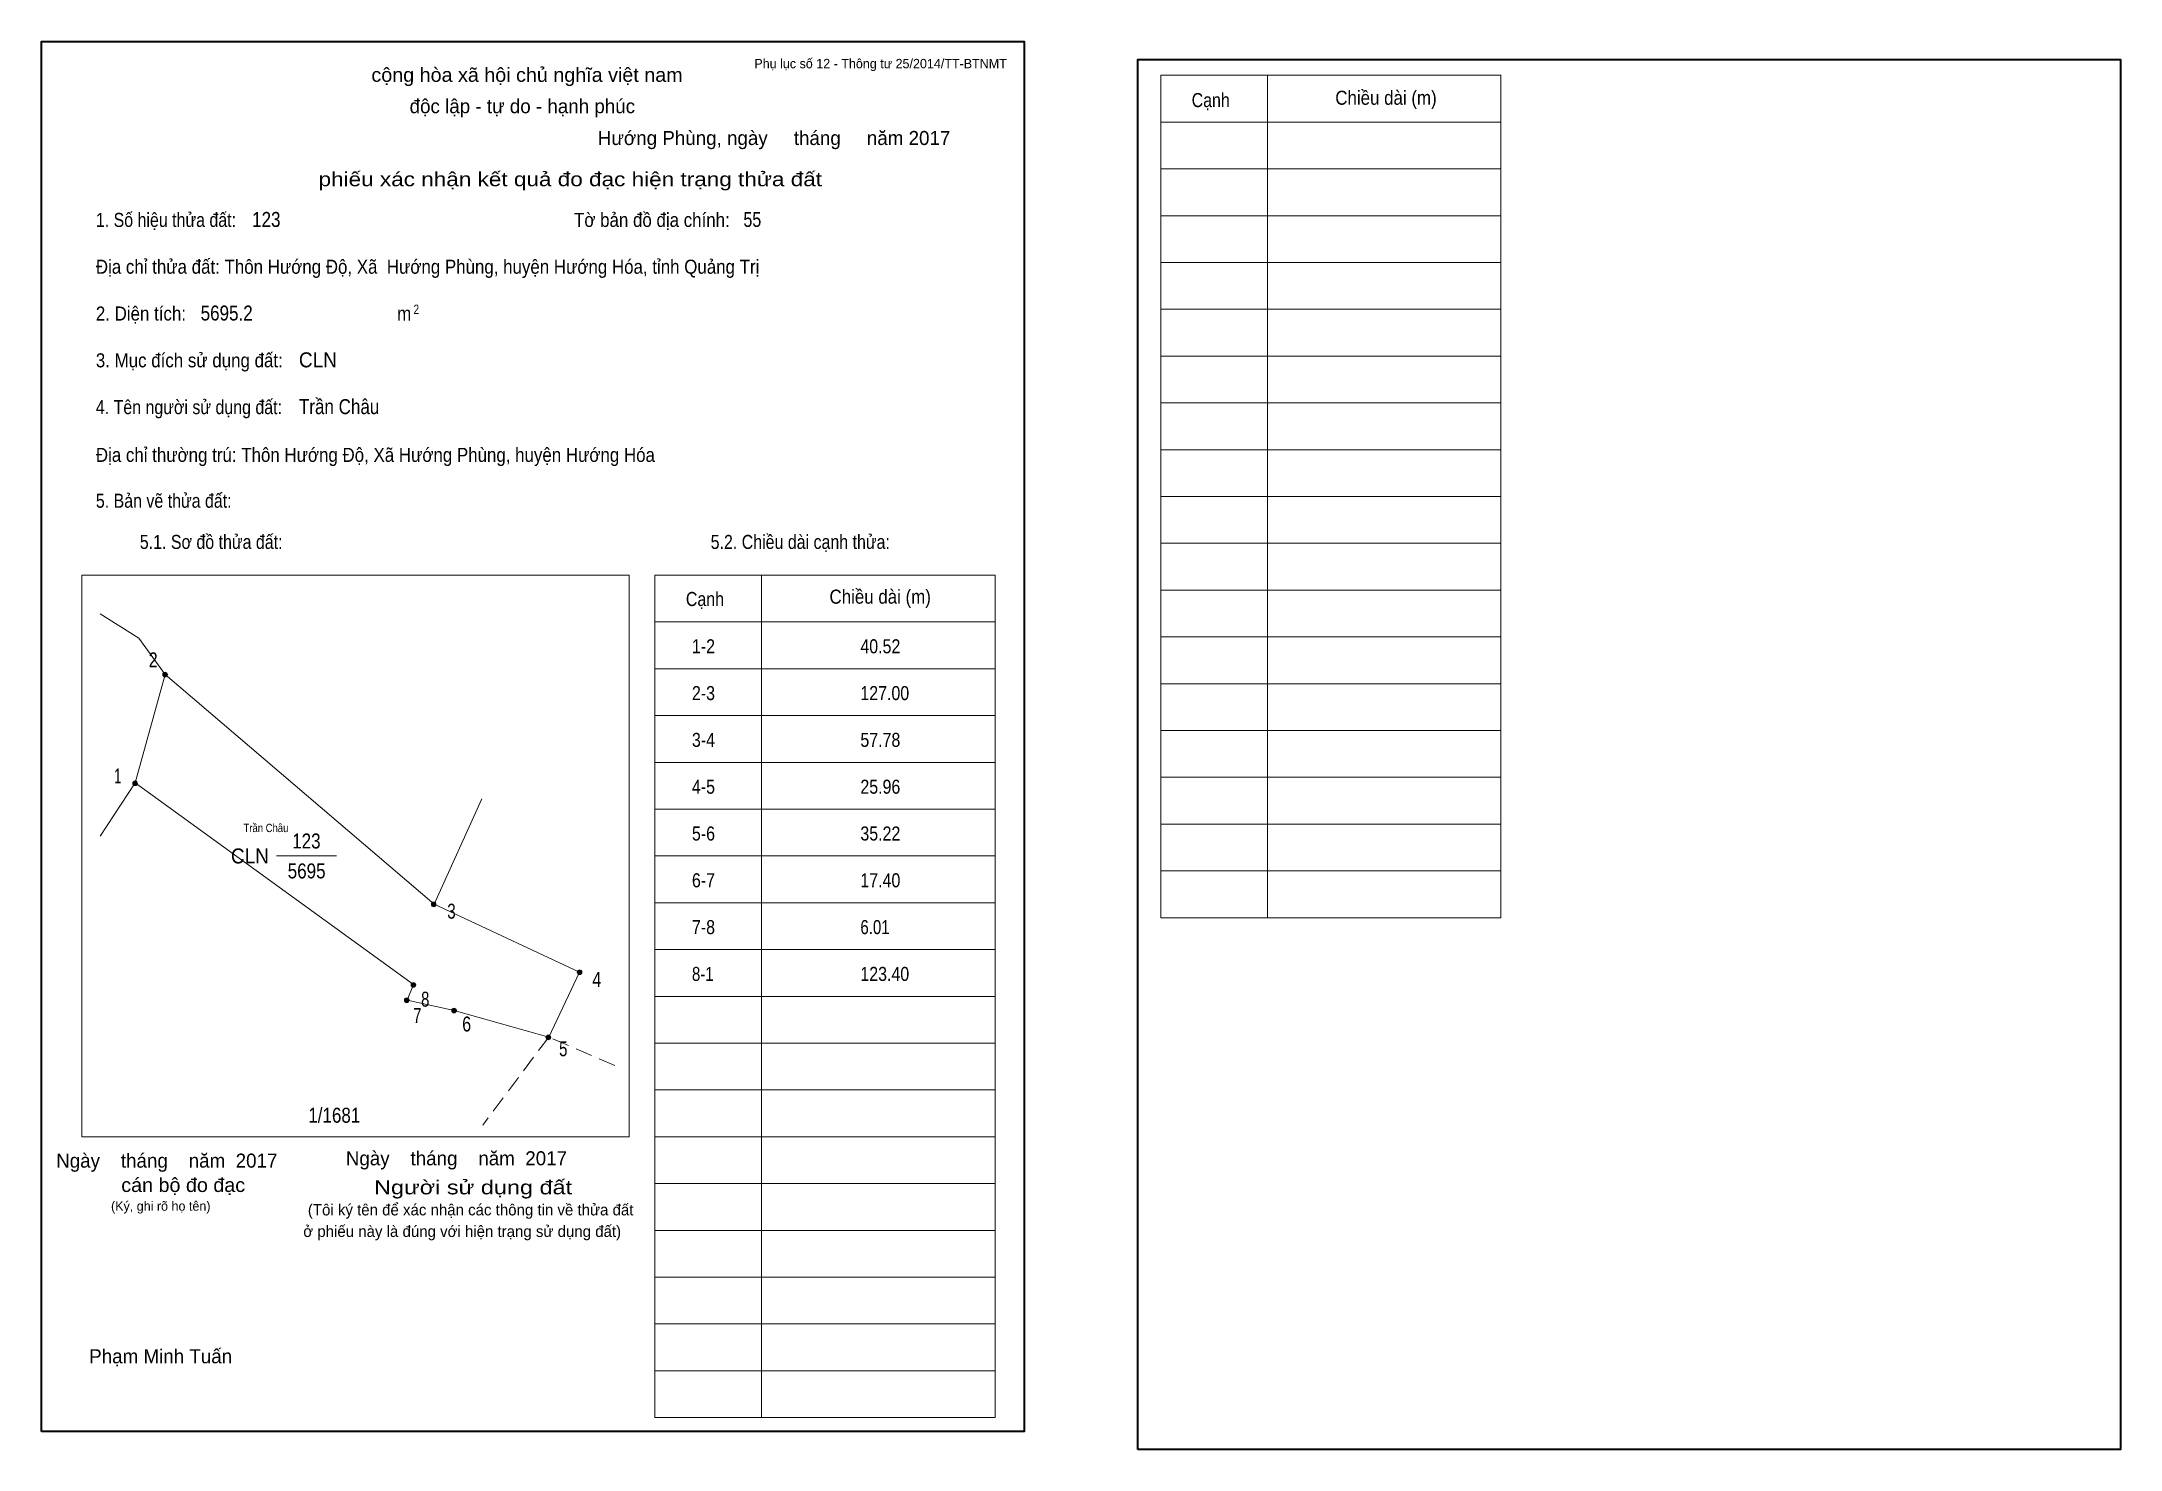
# Model space of a CAD drawing. Header units: centimetres. Extents: x 0 to 44.4, y -0.4 to 29.7.
import ezdxf
from ezdxf.enums import TextEntityAlignment as Align

# ---------------------------------------------------------------- set-up
doc = ezdxf.new("R2010")
doc.units = ezdxf.units.CM
doc.header["$LTSCALE"] = 0.12
doc.linetypes.add('MEDIUM_DASHED', pattern=[4.5, 3, -1.5])
for name, color, linetype in [('2', 7, 'Continuous'), ('30', 7, 'Continuous'), ('34', 7, 'Continuous')]:
    doc.layers.add(name, color=color, linetype=linetype)
for name, color, linetype, lineweight in [('32', 7, 'Continuous', 13), ('33', 7, 'Continuous', 13), ('6', 7, 'Continuous', 13), ('63', 7, 'Continuous', 13)]:
    doc.layers.add(name, color=color, linetype=linetype, lineweight=lineweight)

msp = doc.modelspace()

# ---------------------------------------------------------------- hatches: boundary and pattern name
at = {"layer": '32'}
for points in [[(2.689, 16.1765, 1), (2.589, 16.1765, 1)], [(2.05, 13.8518, 1), (1.95, 13.8518, 1)], [(8.4327, 11.2659, 1), (8.3327, 11.2659, 1)], [(11.55, 9.8164, 1), (11.45, 9.8164, 1)], [(7.9972, 9.5457, 1), (7.8972, 9.5457, 1)], [(7.8532, 9.2184, 1), (7.7532, 9.2184, 1)], [(8.8647, 8.9971, 1), (8.7647, 8.9971, 1)], [(10.8806, 8.4241, 1), (10.7806, 8.4241, 1)]]:
    msp.add_hatch(color=256, dxfattribs=at).paths.add_polyline_path(points)

# ---------------------------------------------------------------- linework, layer by layer
for centre in [(2.639, 16.1765), (2, 13.8518), (8.3827, 11.2659), (11.5, 9.8164), (7.9472, 9.5457), (7.8032, 9.2184), (8.8147, 8.9971), (10.8306, 8.4241)]:
    msp.add_circle(centre, 0.05, dxfattribs=at)
at = {"layer": '33'}
msp.add_line((5.02, 12.3), (6.3, 12.3), dxfattribs=at)
at = {"layer": '6'}
for p, q in [((2, 13.86), (2.64, 16.18)), ((2.64, 16.18), (8.39, 11.27)), ((1.25, 12.72), (2, 13.86)), ((9.41, 13.52), (8.39, 11.27))]:
    msp.add_line(p, q, dxfattribs=at)
at = {"layer": '6', "linetype": 'MEDIUM_DASHED'}
for p, q in [((10.84, 8.43), (9.43, 6.55)), ((12.25, 7.82), (10.84, 8.43))]:
    msp.add_line(p, q, dxfattribs=at)
at = {"layer": '6'}
for points in [[(1.25, 17.47), (2.08, 16.95), (2.64, 16.18)], [(7.81, 9.22), (7.95, 9.55), (2, 13.86)], [(10.84, 8.43), (11.5, 9.82), (8.39, 11.27)], [(7.81, 9.22), (8.82, 9), (10.84, 8.43)]]:
    msp.add_lwpolyline(points, dxfattribs=at)
at = {"layer": '63'}
for p, q in [((23.92, 28.98), (31.19, 28.98)), ((23.92, 10.98), (23.92, 28.98)), ((26.2, 10.98), (26.2, 28.98)), ((31.19, 10.98), (31.19, 28.98)), ((23.92, 27.98), (31.19, 27.98)), ((23.92, 26.98), (31.19, 26.98)), ((23.92, 25.98), (31.19, 25.98)), ((23.92, 24.98), (31.19, 24.98)), ((23.92, 23.98), (31.19, 23.98)), ((23.92, 22.98), (31.19, 22.98)), ((23.92, 21.98), (31.19, 21.98)), ((23.92, 20.98), (31.19, 20.98)), ((23.92, 19.98), (31.19, 19.98)), ((23.92, 18.98), (31.19, 18.98)), ((0.86, 18.3), (12.56, 18.3)), ((0.86, 6.3), (0.86, 18.3)), ((12.56, 6.3), (12.56, 18.3)), ((13.11, 18.3), (20.38, 18.3)), ((13.11, 0.3), (13.11, 18.3)), ((15.39, 0.3), (15.39, 18.3)), ((20.38, 0.3), (20.38, 18.3)), ((23.92, 17.98), (31.19, 17.98)), ((13.11, 17.3), (20.38, 17.3)), ((23.92, 16.98), (31.19, 16.98)), ((13.11, 16.3), (20.38, 16.3)), ((23.92, 15.98), (31.19, 15.98)), ((13.11, 15.3), (20.38, 15.3)), ((23.92, 14.98), (31.19, 14.98)), ((13.11, 14.3), (20.38, 14.3)), ((23.92, 13.98), (31.19, 13.98)), ((13.11, 13.3), (20.38, 13.3)), ((23.92, 12.98), (31.19, 12.98)), ((13.11, 12.3), (20.38, 12.3)), ((23.92, 11.98), (31.19, 11.98)), ((13.11, 11.3), (20.38, 11.3)), ((23.92, 10.98), (31.19, 10.98)), ((13.11, 10.3), (20.38, 10.3)), ((13.11, 9.3), (20.38, 9.3)), ((13.11, 8.3), (20.38, 8.3)), ((13.11, 7.3), (20.38, 7.3)), ((0.86, 6.3), (12.56, 6.3)), ((13.11, 6.3), (20.38, 6.3)), ((13.11, 5.3), (20.38, 5.3)), ((13.11, 4.3), (20.38, 4.3)), ((13.11, 3.3), (20.38, 3.3)), ((13.11, 2.3), (20.38, 2.3)), ((13.11, 1.3), (20.38, 1.3)), ((13.11, 0.3), (20.38, 0.3))]:
    msp.add_line(p, q, dxfattribs=at)
at = {"layer": '63', "lineweight": 35}
for points in [[(0, 0), (0, 29.7), (21, 29.7), (21, 0)], [(23.43, -0.38), (23.43, 29.32), (44.43, 29.32), (44.43, -0.38)]]:
    msp.add_lwpolyline(points, close=True, dxfattribs=at)

# ---------------------------------------------------------------- texts
at = {"layer": '2', "width": 0.85}
msp.add_text('Trần Châu', height=0.1785, dxfattribs=at).set_placement((4.795, 12.81), align=Align.CENTER)
at = {"layer": '30'}
for s, height, width, p in [('1-2', 0.3, 0.85, (13.9, 16.63)), ('40.52', 0.3, 0.85, (17.5, 16.63)), ('2-3', 0.3, 0.85, (13.9, 15.63)), ('127.00', 0.3, 0.85, (17.5, 15.63)), ('3-4', 0.3, 0.85, (13.9, 14.63)), ('57.78', 0.3, 0.85, (17.5, 14.63)), ('4-5', 0.3, 0.85, (13.9, 13.63)), ('25.96', 0.3, 0.85, (17.5, 13.63)), ('5-6', 0.3, 0.85, (13.9, 12.63)), ('35.22', 0.3, 0.85, (17.5, 12.63)), ('6-7', 0.3, 0.85, (13.9, 11.63)), ('17.40', 0.3, 0.85, (17.5, 11.63)), ('7-8', 0.3, 0.85, (13.9, 10.63)), ('6.01', 0.3, 0.8, (17.5, 10.63)), ('8-1', 0.3, 0.8, (13.9, 9.63)), ('123.40', 0.3, 0.85, (17.5, 9.63)), ('1/1681', 0.32, 0.85, (5.7, 6.6))]:
    msp.add_text(s, height=height, dxfattribs=dict(at, width=width)).set_placement(p)
at = {"layer": '32'}
for s, width, p in [('2', 0.8, (2.385, 16.33)), ('1', 0.65, (1.63, 13.85)), ('3', 0.75, (8.76, 10.96)), ('4', 0.8, (11.865, 9.5)), ('8', 0.75, (8.2, 9.08)), ('7', 0.75, (8.03, 8.73)), ('6', 0.8, (9.085, 8.55)), ('5', 0.75, (11.15, 8.02))]:
    msp.add_text(s, height=0.32, dxfattribs=dict(at, width=width)).set_placement(p, align=Align.CENTER)
at = {"layer": '33', "width": 0.95}
msp.add_text('CLN', height=0.32, dxfattribs=at).set_placement((4.86, 12.14), align=Align.RIGHT)
at = {"layer": '33', "width": 0.85}
for s, p in [('123', (5.66, 12.46)), ('5695', (5.665, 11.82))]:
    msp.add_text(s, height=0.32, dxfattribs=at).set_placement(p, align=Align.CENTER)
at = {"layer": '34'}
for s, width, p in [('123', 0.85, (4.5, 25.74)), ('55', 0.8, (15, 25.74)), ('5695.2', 0.85, (3.4, 23.74)), ('CLN', 0.95, (5.5, 22.74)), ('Trần Châu', 0.85, (5.5, 21.74))]:
    msp.add_text(s, height=0.32, dxfattribs=dict(at, width=width)).set_placement(p)
at = {"layer": '63'}
for s, height, p in [('Phụ lục số 12 - Thông tư 25/2014/TT-BTNMT', 0.2, (20.63, 29.13)), ('Ngày    tháng    năm  2017', 0.3, (5.04, 5.64)), ('Ngày    tháng    năm  2017', 0.3, (11.23, 5.69)), ('(Ký, ghi rõ họ tên)', 0.2, (3.61, 4.72))]:
    msp.add_text(s, height=height, dxfattribs=at).set_placement(p, align=Align.RIGHT)
at = {"layer": '63', "width": 1.05}
msp.add_text('cộng hòa xã hội chủ nghĩa việt nam', height=0.3, dxfattribs=at).set_placement((10.375, 28.84), align=Align.CENTER)
at = {"layer": '63'}
for s, height, p in [('độc lập - tự do - hạnh phúc', 0.3, (10.275, 28.17)), ('Hướng Phùng, ngày     tháng     năm 2017', 0.3, (15.655, 27.49)), ('(Tôi ký tên để xác nhận các thông tin về thửa đất ', 0.24, (9.215, 4.62)), ('ở phiếu này là đúng với hiện trạng sử dụng đất)', 0.24, (8.99, 4.16)), ('Phạm Minh Tuấn', 0.3, (2.545, 1.46))]:
    msp.add_text(s, height=height, dxfattribs=at).set_placement(p, align=Align.CENTER)
for s, height, width, p in [('Cạnh', 0.3, 0.85, (24.58, 28.3)), ('Chiều dài (m)', 0.3, 0.9, (27.65, 28.35)), ('1. Số hiệu thửa đất:', 0.3, 0.85, (1.16, 25.74)), ('Tờ bản đồ địa chính:', 0.3, 0.9, (11.38, 25.74)), ('Địa chỉ thửa đất: Thôn Hướng Độ, Xã  Hướng Phùng, huyện Hướng Hóa, tỉnh Quảng Trị', 0.3, 0.9, (1.16, 24.74)), ('2. Diện tích:', 0.3, 0.9, (1.16, 23.74)), ('2', 0.2, 0.8, (7.95, 23.88)), ('m', 0.3, 0.9, (7.6, 23.74)), ('3. Mục đích sử dụng đất:', 0.3, 0.9, (1.16, 22.74)), ('4. Tên người sử dụng đất:', 0.3, 0.85, (1.16, 21.74)), ('Địa chỉ thường trú: Thôn Hướng Độ, Xã Hướng Phùng, huyện Hướng Hóa', 0.3, 0.9, (1.16, 20.72)), ('5. Bản vẽ thửa đất:', 0.3, 0.85, (1.16, 19.74)), ('5.1. Sơ đồ thửa đất:', 0.3, 0.85, (2.1, 18.86)), ('5.2. Chiều dài cạnh thửa:', 0.3, 0.85, (14.3, 18.86)), ('Cạnh', 0.3, 0.85, (13.77, 17.64)), ('Chiều dài (m)', 0.3, 0.9, (16.84, 17.69))]:
    msp.add_text(s, height=height, dxfattribs=dict(at, width=width)).set_placement(p)
for s, width, p in [('phiếu xác nhận kết quả đo đạc hiện trạng thửa đất', 1.2, (16.68, 26.61)), ('cán bộ đo đạc', 1.05, (4.35, 5.12)), ('Người sử dụng đất', 1.25, (11.34, 5.07))]:
    msp.add_text(s, height=0.3, dxfattribs=dict(at, width=width)).set_placement(p, align=Align.RIGHT)

doc.saveas('drawing.dxf')
